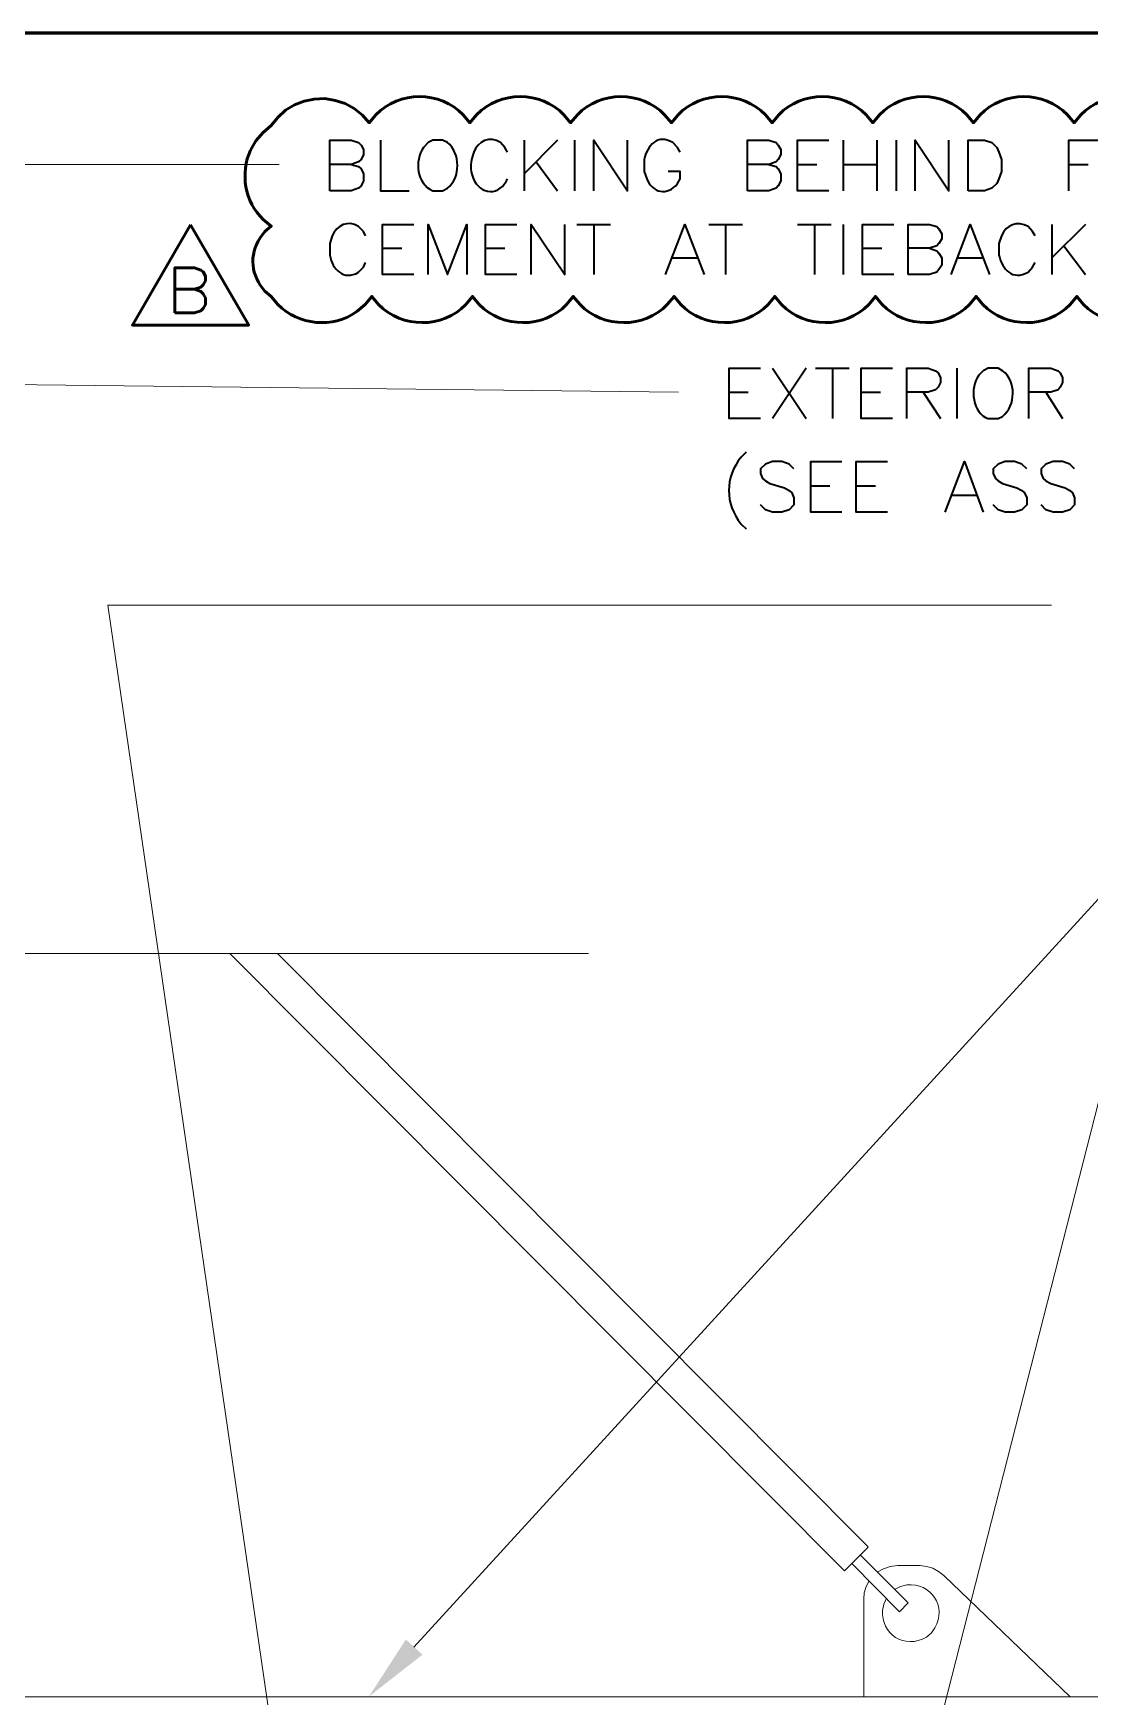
# Model space of a CAD drawing. Header units: inches. Extents: x 5 to 516, y -193 to 129.
# Drawn here: x 87.727 to 90.35, y -166.316 to -162.186 of the extents above; entities that cross this region are included whole.
import ezdxf

# ---------------------------------------------------------------- set-up
doc = ezdxf.new("R2010")
doc.units = ezdxf.units.IN
doc.header["$MEASUREMENT"] = 0
doc.layers.add('PDF8_Geometry', color=7, linetype='Continuous')
doc.layers.add('PDF8_Solid Fills', color=7, linetype='Continuous')

msp = doc.modelspace()

# ---------------------------------------------------------------- linework, layer by layer
at = {"layer": 'PDF8_Geometry', "lineweight": 60}
msp.add_lwpolyline([(116.5799627, -192.1857845), (116.5799627, -162.1857821), (71.5799591, -162.1857821), (71.5799591, -192.1857845)], dxfattribs=at)
at = {"layer": 'PDF8_Geometry', "lineweight": 50}
for points in [[(88.5777388, -162.3880026), (88.5610721, -162.4080026), (88.5444054, -162.3891138), (88.5232943, -162.3724471), (88.5010721, -162.3602248), (88.4766276, -162.3524471), (88.4510721, -162.3480026), (88.4244054, -162.3491138), (88.399961, -162.3546693), (88.3755165, -162.3635582), (88.3532943, -162.3768915), (88.3344054, -162.3946693), (88.3177387, -162.4146693), (88.2977387, -162.4324471), (88.279961, -162.4524471), (88.2666276, -162.4757804)], [(88.8277388, -162.3880026), (88.8110721, -162.4080026), (88.7944054, -162.3880026)], [(89.0777388, -162.3880026), (89.0610721, -162.4080026), (89.0444055, -162.3880026)], [(89.3277388, -162.3880026), (89.3110721, -162.4080026), (89.2944055, -162.3880026)], [(89.5777389, -162.3880026), (89.5610722, -162.4080026), (89.5444055, -162.3880026)], [(89.8277389, -162.3880026), (89.8110722, -162.4080026), (89.7944055, -162.3880026)], [(90.0777389, -162.3880026), (90.0610722, -162.4080026), (90.0444055, -162.3880026)], [(90.3277389, -162.3880026), (90.3110722, -162.4080026), (90.2944055, -162.3880026)], [(88.2977387, -162.6480027), (88.3177387, -162.6646693), (88.3021832, -162.6780027), (88.289961, -162.6935582)], [(88.0788494, -162.8802266), (88.0788494, -162.7680044), (88.1277383, -162.7680044), (88.1432938, -162.7735599), (88.1488494, -162.7780044), (88.1544049, -162.7891155), (88.1544049, -162.8002266), (88.1488494, -162.8102266), (88.1432938, -162.8157822), (88.1277383, -162.8213377), (88.0788494, -162.8213377)], [(88.1277385, -162.8213367), (88.1432941, -162.8268923), (88.1488497, -162.8324478), (88.1544052, -162.8424478), (88.1544052, -162.8591145), (88.1488497, -162.8691145), (88.1432941, -162.8746701), (88.1277385, -162.8802256), (88.0788497, -162.8802256)], [(88.3021832, -162.8257804), (88.3177387, -162.8391138), (88.3344054, -162.8591138)], [(88.529961, -162.8768916), (88.5510721, -162.8591138), (88.5677388, -162.8391138), (88.5844054, -162.8591138)], [(88.8010721, -162.8591138), (88.8177388, -162.8391138), (88.8344055, -162.8591138)], [(89.0510721, -162.8591138), (89.0677388, -162.8391138), (89.0844055, -162.8591138)], [(89.3010721, -162.8591138), (89.3177388, -162.8391138), (89.3344055, -162.8591138)], [(89.5510721, -162.8591138), (89.5677388, -162.8391138), (89.5844055, -162.8591138)], [(89.8010722, -162.8591138), (89.8177389, -162.8391138), (89.8344056, -162.8591138)], [(90.0510722, -162.8591138), (90.0677389, -162.8391138), (90.0844056, -162.8591138)], [(90.3010722, -162.8591138), (90.3177389, -162.8391138), (90.3344056, -162.8591138)]]:
    msp.add_lwpolyline(points, dxfattribs=at)
at = {"layer": 'PDF8_Geometry', "lineweight": 35}
for points in [[(88.463294, -162.5768909), (88.463294, -162.4513353), (88.5166274, -162.4513353), (88.5344052, -162.4568909), (88.5410718, -162.4635576), (88.5466274, -162.4746687), (88.5466274, -162.4868909), (88.5410718, -162.4991131), (88.5344052, -162.5046687), (88.5166274, -162.5113353), (88.463294, -162.5113353)], [(88.5888501, -162.4513371), (88.5888501, -162.5768926), (88.6599613, -162.5768926)], [(88.7555149, -162.4568926), (88.7432927, -162.4513371), (88.7188483, -162.4513371), (88.7077371, -162.4568926), (88.6955149, -162.4691148)], [(88.9044042, -162.481337), (88.8977375, -162.4691147), (88.8866264, -162.4568925)], [(88.9455148, -162.4513371), (88.9455148, -162.5768926)], [(89.0288481, -162.4513371), (88.9455148, -162.5346704)], [(89.0710709, -162.4513371), (89.0710709, -162.5768926)], [(89.1188501, -162.5768909), (89.1188501, -162.4513353), (89.2021834, -162.5768909), (89.2021834, -162.4513353)], [(89.3332937, -162.481337), (89.3266271, -162.4691147), (89.3144049, -162.4568925)], [(89.4999604, -162.5768909), (89.4999604, -162.4513353), (89.5532938, -162.4513353), (89.5710715, -162.4568909), (89.5766271, -162.4635576), (89.5832938, -162.4746687), (89.5832938, -162.4868909), (89.5766271, -162.4991131), (89.5710715, -162.5046687), (89.5532938, -162.5113353), (89.4999604, -162.5113353)], [(89.7021821, -162.5768909), (89.6244043, -162.5768909), (89.6244043, -162.4513353), (89.7021821, -162.4513353)], [(89.7377376, -162.4513371), (89.7377376, -162.5768926)], [(89.8210709, -162.4513371), (89.8210709, -162.5768926)], [(89.8688502, -162.4513371), (89.8688502, -162.5768926)], [(89.9166271, -162.5768909), (89.9166271, -162.4513353), (89.9999605, -162.5768909), (89.9999605, -162.4513353)], [(90.2977375, -162.5768909), (90.2977375, -162.4513353), (90.3755152, -162.4513353)], [(88.5166275, -162.5113369), (88.5344052, -162.5168924), (88.5410719, -162.522448), (88.5466275, -162.5346702), (88.5466275, -162.552448), (88.5410719, -162.5646702), (88.5344052, -162.5702258), (88.5166275, -162.5768924), (88.4632941, -162.5768924)], [(88.9755169, -162.5046705), (89.0288503, -162.5768927)], [(89.2432937, -162.4991148), (89.2432937, -162.5291148), (89.2499604, -162.5468925)], [(89.5532939, -162.5113369), (89.5710716, -162.5168924), (89.5766272, -162.522448), (89.5832939, -162.5346702), (89.5832939, -162.552448), (89.5766272, -162.5646702), (89.5710716, -162.5702258), (89.5532939, -162.5768924), (89.4999605, -162.5768924)], [(89.6244043, -162.5113369), (89.6721821, -162.5113369)], [(89.7377376, -162.5113369), (89.8210709, -162.5113369)], [(90.2977375, -162.5113369), (90.3455152, -162.5113369)], [(89.3266271, -162.5591148), (89.3332937, -162.5468925), (89.3332937, -162.5291148), (89.3032937, -162.5291148)], [(88.7188483, -162.5768926), (88.7432927, -162.5768926), (88.7555149, -162.570226)], [(88.5521816, -162.6891142), (88.546626, -162.6780031), (88.5344038, -162.6657809)], [(88.6721821, -162.7846704), (88.5944043, -162.7846704), (88.5944043, -162.660226), (88.6721821, -162.660226)], [(88.7077376, -162.7846704), (88.7077376, -162.660226), (88.7555154, -162.7846704), (88.8032932, -162.660226), (88.8032932, -162.7846704)], [(88.9277386, -162.7846704), (88.8499608, -162.7846704), (88.8499608, -162.660226), (88.9277386, -162.660226)], [(88.9632941, -162.7846704), (88.9632941, -162.660226), (89.0466274, -162.7846704), (89.0466274, -162.660226)], [(89.0766273, -162.6602242), (89.1599607, -162.6602242)], [(89.1188501, -162.6602242), (89.1188501, -162.7846687)], [(89.2966274, -162.7846704), (89.3444052, -162.660226), (89.392183, -162.7846704)], [(89.4044042, -162.6602242), (89.4877376, -162.6602242)], [(89.4455148, -162.6602242), (89.4455148, -162.7846687)], [(89.6244043, -162.6602242), (89.7077377, -162.6602242)], [(89.6666271, -162.6602242), (89.6666271, -162.7846687)], [(89.7377376, -162.6602242), (89.7377376, -162.7846687)], [(89.8632946, -162.7846704), (89.7855168, -162.7846704), (89.7855168, -162.660226), (89.8632946, -162.660226)], [(89.8988501, -162.7846704), (89.8988501, -162.660226), (89.9521834, -162.660226), (89.9699612, -162.6657815), (89.9755167, -162.6713371), (89.9821834, -162.6835593), (89.9821834, -162.6957815), (89.9755167, -162.7080037), (89.9699612, -162.7135593), (89.9521834, -162.7191149), (89.8988501, -162.7191149)], [(90.0055169, -162.7846704), (90.0532947, -162.660226), (90.1010725, -162.7846704)], [(90.2144041, -162.6891142), (90.2077374, -162.6780031), (90.1966263, -162.6657809)], [(90.2555169, -162.6602242), (90.2555169, -162.7846687)], [(90.3388503, -162.6602242), (90.2555169, -162.7435576)], [(88.4688482, -162.6891142), (88.4632927, -162.7080031), (88.4632927, -162.736892)], [(88.5944043, -162.7191141), (88.6421821, -162.7191141)], [(88.8499608, -162.7191141), (88.8977386, -162.7191141)], [(89.7855168, -162.7191141), (89.8332946, -162.7191141)], [(89.9521835, -162.7191141), (89.9699613, -162.7257808), (89.9755168, -162.7313364), (89.9821835, -162.7435586), (89.9821835, -162.7613364), (89.9755168, -162.7724475), (89.9699613, -162.7791141), (89.9521835, -162.7846697), (89.8988502, -162.7846697)], [(90.1310708, -162.6891142), (90.1244041, -162.7080031), (90.1244041, -162.736892)], [(90.2855169, -162.7135599), (90.3388502, -162.7846711)], [(88.5344038, -162.7791142), (88.546626, -162.766892), (88.5521816, -162.7546698)], [(89.3144045, -162.7435576), (89.3744045, -162.7435576)], [(90.023294, -162.7435576), (90.083294, -162.7435576)], [(90.1966263, -162.7791142), (90.2077374, -162.766892), (90.2144041, -162.7546698)], [(89.5321834, -163.1424472), (89.4544056, -163.1424472), (89.4544056, -163.0168917), (89.5321834, -163.0168917)], [(89.5621824, -163.0168911), (89.6455157, -163.1424467)], [(89.6455157, -163.0168911), (89.5621824, -163.1424467)], [(89.6688492, -163.0168911), (89.7521826, -163.0168911)], [(89.711072, -163.0168911), (89.711072, -163.1424467)], [(89.8599603, -163.1424472), (89.7821825, -163.1424472), (89.7821825, -163.0168917), (89.8599603, -163.0168917)], [(89.8955157, -163.1424472), (89.8955157, -163.0168917), (89.9488491, -163.0168917), (89.9666269, -163.0235583), (89.9732935, -163.0291139), (89.9788491, -163.0413361), (89.9788491, -163.0524472), (89.9732935, -163.0646694), (89.9666269, -163.0713361), (89.9488491, -163.0768917), (89.8955157, -163.0768917)], [(90.0199597, -163.0168911), (90.0199597, -163.1424467)], [(90.1332944, -163.0235578), (90.1221832, -163.0168911), (90.0977388, -163.0168911), (90.0855166, -163.0235578), (90.0744055, -163.0346689)], [(90.1988492, -163.1424472), (90.1988492, -163.0168917), (90.2532936, -163.0168917), (90.2710714, -163.0235583), (90.276627, -163.0291139), (90.2821825, -163.0413361), (90.2821825, -163.0524472), (90.276627, -163.0646694), (90.2710714, -163.0713361), (90.2532936, -163.0768917), (90.1988492, -163.0768917)], [(89.4544056, -163.0768909), (89.5021834, -163.0768909)], [(89.7821825, -163.0768909), (89.8299603, -163.0768909)], [(89.9366263, -163.0768909), (89.9788485, -163.1424465)], [(90.241072, -163.0768909), (90.2821831, -163.1424465)], [(90.0977388, -163.1424467), (90.1221832, -163.1424467), (90.1332944, -163.1368911)], [(89.4966261, -163.2257806), (89.4844039, -163.2380028)], [(89.6155158, -163.2668911), (89.6032936, -163.25578), (89.5855158, -163.2491134), (89.5621825, -163.2491134), (89.5444047, -163.25578), (89.5321825, -163.2668911), (89.5321825, -163.2791134), (89.537738, -163.2913356), (89.5444047, -163.2968911), (89.5555158, -163.3035578), (89.5921825, -163.3146689), (89.6032936, -163.3213356), (89.6099603, -163.3268911), (89.6155158, -163.3391134), (89.6155158, -163.3568911), (89.6032936, -163.3691134), (89.5855158, -163.3746689), (89.5621825, -163.3746689), (89.5444047, -163.3691134), (89.5321825, -163.3568911)], [(89.7344053, -163.3746702), (89.6577386, -163.3746702), (89.6577386, -163.2491146), (89.7344053, -163.2491146)], [(89.8477374, -163.3746702), (89.7699596, -163.3746702), (89.7699596, -163.2491146), (89.8477374, -163.2491146)], [(89.9910719, -163.3746702), (90.0388497, -163.2491146), (90.0855164, -163.3746702)], [(90.193295, -163.2668911), (90.1810728, -163.25578), (90.163295, -163.2491134), (90.1399617, -163.2491134), (90.1221839, -163.25578), (90.1099617, -163.2668911), (90.1099617, -163.2791134), (90.1155172, -163.2913356), (90.1221839, -163.2968911), (90.133295, -163.3035578), (90.1688505, -163.3146689), (90.1810728, -163.3213356), (90.1877394, -163.3268911), (90.193295, -163.3391134), (90.193295, -163.3568911), (90.1810728, -163.3691134), (90.163295, -163.3746689), (90.1399617, -163.3746689), (90.1221839, -163.3691134), (90.1099617, -163.3568911)], [(90.3121824, -163.2668911), (90.2999602, -163.25578), (90.2821824, -163.2491134), (90.2588491, -163.2491134), (90.2410713, -163.25578), (90.2288491, -163.2668911), (90.2288491, -163.2791134), (90.2344047, -163.2913356), (90.2410713, -163.2968911), (90.2532936, -163.3035578), (90.2888491, -163.3146689), (90.2999602, -163.3213356), (90.3066269, -163.3268911), (90.3121824, -163.3391134), (90.3121824, -163.3568911), (90.2999602, -163.3691134), (90.2821824, -163.3746689), (90.2588491, -163.3746689), (90.2410713, -163.3691134), (90.2288491, -163.3568911)], [(89.6577386, -163.3091139), (89.7044053, -163.3091139)], [(89.7699596, -163.3091139), (89.8177374, -163.3091139)], [(90.008849, -163.3324474), (90.0677379, -163.3324474)], [(89.4844039, -163.4046695), (89.4966261, -163.4157806)]]:
    msp.add_lwpolyline(points, dxfattribs=at)
msp.add_lwpolyline([(90.0477374, -162.5768909), (90.0477374, -162.4513353), (90.0888486, -162.4513353), (90.1066263, -162.4568909), (90.1188486, -162.4691131), (90.1244041, -162.4813353), (90.1310708, -162.4991131), (90.1310708, -162.5291131), (90.1244041, -162.5468909), (90.1188486, -162.5591131), (90.1066263, -162.5702242), (90.0888486, -162.5768909)], close=True, dxfattribs=at)
at = {"layer": 'PDF8_Geometry', "lineweight": 15}
for points in [[(85.8455163, -163.0380025), (87.4144054, -162.5113358), (88.3377388, -162.5113358)], [(85.8610712, -163.9035602), (87.6632936, -163.0580046), (89.3288492, -163.0768935)], [(88.4032942, -166.9835595), (87.9121831, -163.6057815), (90.2544055, -163.6057815)], [(88.6721835, -166.1924488), (90.5499615, -164.1391154), (91.1888502, -164.1391154)], [(89.573293, -167.9668924), (90.5499598, -164.1391144), (91.1888487, -164.1391144)], [(82.5266277, -164.4702265), (83.8521834, -164.4702265), (83.9310722, -164.6035598), (84.06885, -164.3080042), (84.1444056, -164.4702265), (89.1055173, -164.4702265)], [(89.7410719, -166.0035586), (88.2155163, -164.4713363)], [(89.7999618, -165.9435587), (88.3344062, -164.4713364)], [(89.7999618, -165.9446709), (89.7410729, -166.0035598)], [(89.8777387, -166.104669), (89.7588498, -165.984669)], [(89.7799604, -165.9635602), (89.8988493, -166.0824491), (89.8777381, -166.1046713)], [(89.8721822, -165.9902258), (89.8544044, -165.992448), (89.8377378, -165.9980036), (89.8232933, -166.0057813)], [(89.9877376, -166.0146715), (89.9744043, -166.0046715), (89.9599598, -165.9968937), (89.9444043, -165.9924493), (89.9288487, -165.990227), (89.872182, -165.990227)], [(90.3010718, -166.3157805), (89.9877384, -166.0146694)], [(89.8021817, -166.0280043), (89.7944039, -166.0424487), (89.7899595, -166.0580043), (89.7888483, -166.0735598)], [(89.8955166, -166.0380037), (89.8799611, -166.0424481), (89.8666278, -166.0491148)], [(89.7888489, -166.0735591), (89.7888489, -166.3157814)], [(89.8455166, -166.071337), (89.83885, -166.0857814), (89.8355166, -166.101337)], [(89.9444055, -166.1680037), (89.9566278, -166.1568925), (89.9655167, -166.1446703)], [(85.8910712, -166.3157805), (91.2288492, -166.3157805)]]:
    msp.add_lwpolyline(points, dxfattribs=at)
at = {"layer": 'PDF8_Geometry', "lineweight": 50}
msp.add_lwpolyline([(88.1177378, -162.6613364), (88.2621823, -162.9102254), (87.9732934, -162.9102254)], close=True, dxfattribs=at)
at = {"layer": 'PDF8_Geometry', "lineweight": 35}
msp.add_ellipse((88.8620608, -162.5155609), major_axis=(0.0001691, 0.0632817), ratio=0.77065333, start_param=1.001512902, end_param=4.196544337, dxfattribs=at)
at = {"layer": 'PDF8_Geometry', "lineweight": 50}
for points in [[(88.7944054, -162.3880026), (88.7367573, -162.3279656), (88.6353869, -162.3279656), (88.5777388, -162.3880026)], [(89.0444055, -162.3880026), (88.9867573, -162.3279656), (88.8853869, -162.3279656), (88.8277388, -162.3880026)], [(89.2944055, -162.3880026), (89.2367573, -162.3279656), (89.135387, -162.3279656), (89.0777388, -162.3880026)], [(89.5444055, -162.3880026), (89.4867573, -162.3279656), (89.385387, -162.3279656), (89.3277388, -162.3880026)], [(89.7944055, -162.3880026), (89.7367574, -162.3279656), (89.635387, -162.3279656), (89.5777389, -162.3880026)], [(90.0444055, -162.3880026), (89.9867574, -162.3279656), (89.885387, -162.3279656), (89.8277389, -162.3880026)], [(90.2944055, -162.3880026), (90.2367574, -162.3279656), (90.135387, -162.3279656), (90.0777389, -162.3880026)], [(90.5444056, -162.3880026), (90.4867574, -162.3279656), (90.3853871, -162.3279656), (90.3277389, -162.3880026)], [(88.2666276, -162.4757804), (88.2401647, -162.5331878), (88.2517758, -162.6038175), (88.2977387, -162.6480027)], [(88.289961, -162.6935582), (88.2621832, -162.7358545), (88.2677387, -162.7890397), (88.3021832, -162.8257804)], [(88.3344054, -162.8591138), (88.3846276, -162.9111693), (88.4713684, -162.9194286), (88.529961, -162.8768916)], [(88.5844054, -162.8591138), (88.642961, -162.9188545), (88.7426832, -162.9195212), (88.8010721, -162.8591138)], [(88.8344055, -162.8591138), (88.892961, -162.9188545), (88.9926833, -162.9195212), (89.0510721, -162.8591138)], [(89.0844055, -162.8591138), (89.142961, -162.9188545), (89.2426832, -162.9195212), (89.3010721, -162.8591138)], [(89.3344055, -162.8591138), (89.3929611, -162.9188545), (89.4926833, -162.9195212), (89.5510721, -162.8591138)], [(89.5844055, -162.8591138), (89.6429611, -162.9188545), (89.7426833, -162.9195212), (89.8010722, -162.8591138)], [(89.8344056, -162.8591138), (89.892961, -162.9188545), (89.9926833, -162.9195212), (90.0510722, -162.8591138)], [(90.0844056, -162.8591138), (90.142961, -162.9188545), (90.2426833, -162.9195212), (90.3010722, -162.8591138)], [(90.3344056, -162.8591138), (90.3929611, -162.9188545), (90.4926833, -162.9195212), (90.5510722, -162.8591138)]]:
    msp.add_open_spline(points, degree=3, dxfattribs=at)
at = {"layer": 'PDF8_Geometry', "lineweight": 35}
for points in [[(88.6955149, -162.4691148), (88.673126, -162.503726), (88.6783483, -162.558726), (88.7188483, -162.5768926)], [(88.7555149, -162.570226), (88.7887742, -162.5446334), (88.7878297, -162.4837815), (88.7555149, -162.4568926)], [(88.8866264, -162.4568925), (88.8610523, -162.4404481), (88.8294783, -162.4530036), (88.8210709, -162.481337)], [(89.3144049, -162.4568925), (89.2771271, -162.4346333), (89.2513308, -162.4648925), (89.2432937, -162.4991148)], [(89.2499604, -162.5468925), (89.2631456, -162.581874), (89.3018863, -162.5907074), (89.3266271, -162.5591148)], [(88.5344038, -162.6657809), (88.5078668, -162.6487068), (88.4809964, -162.6620216), (88.4688482, -162.6891142)], [(90.1966263, -162.6657809), (90.1716819, -162.6498179), (90.1405337, -162.6616698), (90.1310708, -162.6891142)], [(88.4632927, -162.736892), (88.4695334, -162.7714476), (88.4979223, -162.8013179), (88.5344038, -162.7791142)], [(90.1244041, -162.736892), (90.1331449, -162.7728179), (90.1579411, -162.8000402), (90.1966263, -162.7791142)], [(90.0744055, -163.0346689), (90.0506277, -163.0660022), (90.0591092, -163.1308356), (90.0977388, -163.1424467)], [(90.1332944, -163.1368911), (90.1666647, -163.1100763), (90.1681092, -163.0496319), (90.1332944, -163.0235578)], [(89.4844039, -163.2380028), (89.4432742, -163.2891509), (89.4440891, -163.3534102), (89.4844039, -163.4046695)]]:
    msp.add_open_spline(points, degree=3, dxfattribs=at)
at = {"layer": 'PDF8_Geometry', "lineweight": 15}
for points in [[(89.9655167, -166.1446703), (89.9959055, -166.0918185), (89.9555352, -166.0325962), (89.8955166, -166.0380037)], [(89.8355166, -166.101337), (89.8303315, -166.1598185), (89.8908315, -166.1994111), (89.9444055, -166.1680037)]]:
    msp.add_open_spline(points, degree=3, dxfattribs=at)
at = {"layer": 'PDF8_Solid Fills', "lineweight": 50, "transparency": 33554559}
msp.add_solid([(88.6932949, -166.2113358), (88.5599615, -166.3157803), (88.6521838, -166.173558)], dxfattribs=at)

doc.saveas('drawing.dxf')
